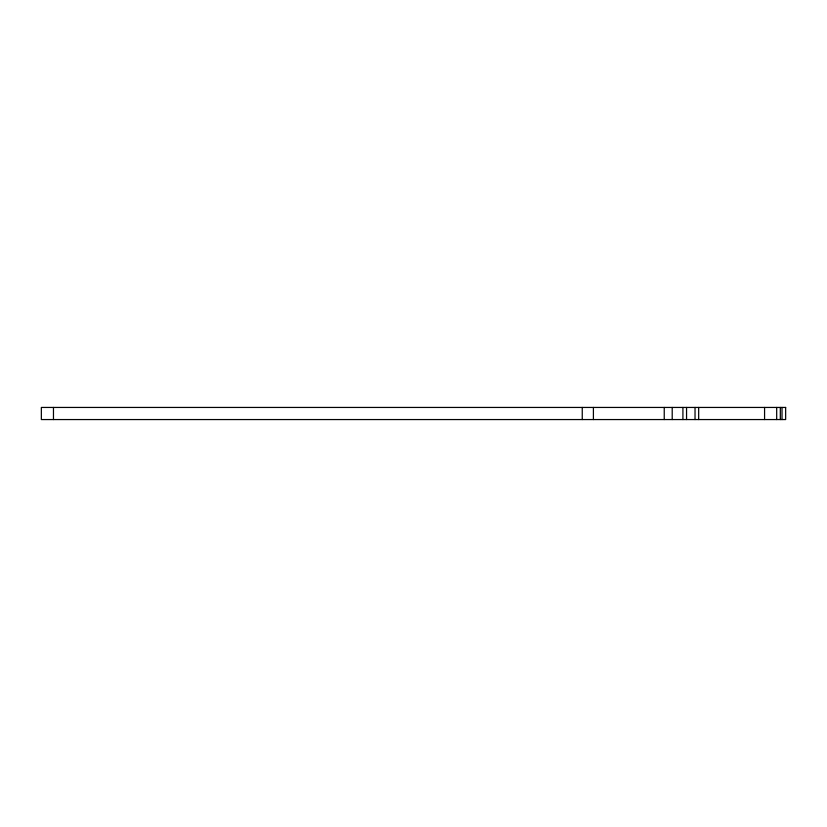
<?xml version="1.0" encoding="UTF-8"?>
<svg xmlns="http://www.w3.org/2000/svg" width="827" height="827" viewBox="0 0 827 827"><rect width="100%" height="100%" fill="white"/><g stroke="black" fill="none" stroke-linecap="round" stroke-linejoin="round"><path stroke-width="1.24" d="M782.011 407.442L782.011 419.558M780.316 407.442L780.316 419.558M776.687 407.442L776.687 419.558M764.572 407.442L764.572 419.558M698.67 407.442L698.67 419.558M695.031 407.442L695.031 419.558M686.555 407.442L686.555 419.558M682.916 407.442L682.916 419.558M672.206 407.442L672.206 419.558M664.236 407.442L664.236 419.558M593.404 407.442L593.404 419.558M582.249 407.442L582.249 419.558M53.466 407.442L53.466 419.558M785.65 407.442L41.35 407.442L41.35 419.558L785.65 419.558L785.65 407.442"/></g></svg>
